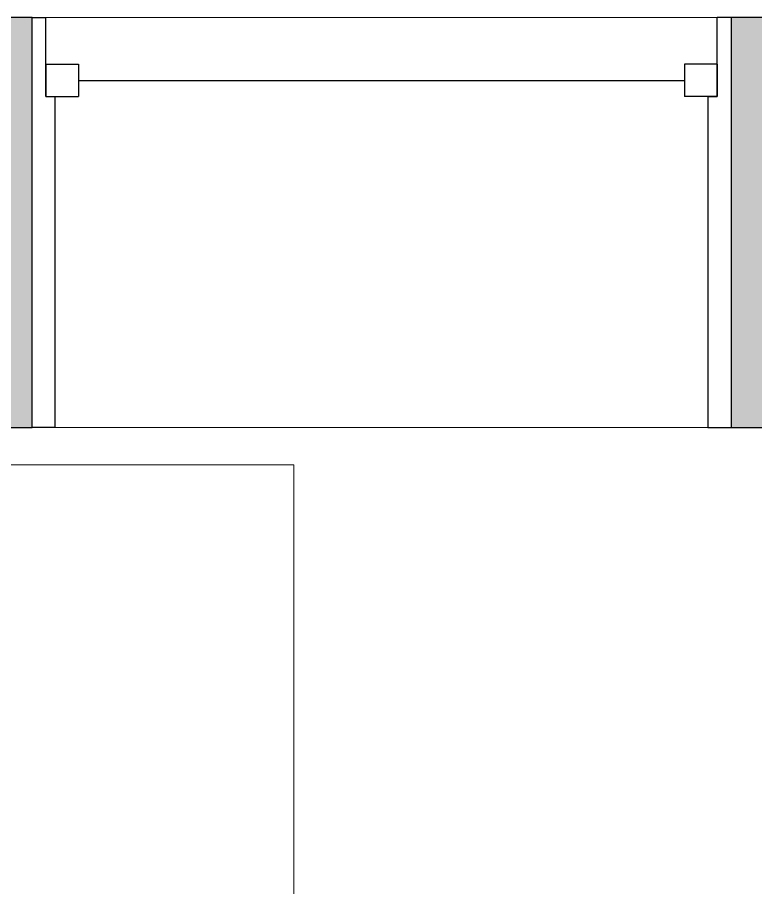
# Model space of a CAD drawing. Header units: inches. Extents: x -1176 to 1507, y -2563 to 978.
# Drawn here: x 1129.41 to 1169.01, y 542.35 to 589.01 of the extents above; entities that cross this region are included whole.
import ezdxf

# ---------------------------------------------------------------- set-up
doc = ezdxf.new("R2010")
doc.units = ezdxf.units.IN
doc.header["$MEASUREMENT"] = 0
for name, color, linetype, lineweight in [('A-GLAZ', 151, 'Continuous', 18), ('A-WALL', 113, 'Continuous', 18), ('A-WALL-PATT', 111, 'Continuous', 18), ('Q-SPCQ', 91, 'Continuous', 9)]:
    doc.layers.add(name, color=color, linetype=linetype, lineweight=lineweight)

# ---------------------------------------------------------------- blocks, each defined once
blk = doc.blocks.new('Double Hung - side window 4_ X 6_ 3_ H-6086068-2nd Floor Power _ Signal')
at = {"layer": 'A-GLAZ', "color": 8, "lineweight": 30}
for p, q in [((-18.75, 11), (-18, 11)), ((-18, 6.75), (-18, 11)), ((18, 6.75), (18, 11)), ((18.75, 11), (18, 11)), ((-18, 8.5), (-18, 6.75)), ((-18, 8.5), (-16.25, 8.5)), ((-16.25, 8.5), (-16.25, 6.75)), ((16.25, 8.5), (16.25, 6.75)), ((18, 8.5), (16.25, 8.5)), ((18, 8.5), (18, 6.75)), ((-16.25, 7.625), (16.25, 7.625)), ((-18, 6.75), (-16.25, 6.75)), ((-18, 6.75), (-17.5, 6.75)), ((-17.5, -11), (-17.5, 6.75)), ((18, 6.75), (16.25, 6.75)), ((17.5, 6.75), (18, 6.75)), ((17.5, 6.75), (17.5, -11)), ((-17.5, -11), (-18.75, -11)), ((17.5, -11), (18.75, -11))]:
    blk.add_line(p, q, dxfattribs=at)
blk = doc.blocks.new('Ice_Maker_2779 - Ice_Maker_2779-7475657-2nd Floor Power _ Signal')
at = {"layer": 'Q-SPCQ'}
for p, q in [((-15.2, 0), (-15.2, -34.2)), ((15.2, 0), (-15.2, 0)), ((15.2, -34.2), (15.2, 0)), ((-15.2, -24.5), (15.2, -24.5)), ((-8.595, -26.107), (8.592, -26.107)), ((-8.595, -26.107), (-8.595, -27.961)), ((8.592, -27.961), (8.592, -26.107)), ((8.592, -27.961), (-8.595, -27.961))]:
    blk.add_line(p, q, dxfattribs=at)
blk.add_arc((0, 129.115), 164.021, 264.68271, 275.31729, dxfattribs=at)

msp = doc.modelspace()

# ---------------------------------------------------------------- hatches: boundary and pattern name
at = {"layer": 'A-WALL-PATT', "lineweight": 9}
h = msp.add_hatch(color=7, dxfattribs=at)
h.paths.add_polyline_path([(918.399, 567.009), (940.092, 567.009), (940.092, 589.009), (874.539, 589.009), (874.539, 567.009), (912.149, 567.009)], flags=0)
h.paths.add_polyline_path([(801.399, 567.009), (837.039, 567.009), (837.039, 589.009), (783.486, 589.009), (783.486, 567.009), (800.899, 567.009)], flags=0)
h.paths.add_polyline_path([(1211.237, 567.009), (1211.237, 589.009), (1167.697, 589.009), (1167.697, 567.009), (1179.107, 567.009)], flags=0)
h.paths.add_polyline_path([(745.986, 567.009), (745.986, 589.009), (682.433, 589.009), (682.433, 567.009), (739.695, 567.009)], flags=0)
h.paths.add_polyline_path([(1130.197, 567.009), (1130.197, 589.009), (1068.645, 589.009), (1068.645, 567.009), (1121.29, 567.009)], flags=0)
h.paths.add_polyline_path([(994.091, 567.009), (1031.145, 567.009), (1031.145, 589.009), (977.592, 589.009), (977.592, 567.009)], flags=0)
h.paths.add_polyline_path([(531.553, 567.009), (539.026, 567.009), (539.026, 589.009), (480.776, 589.009), (480.776, 567.009), (485.299, 567.009)], flags=0)
h.paths.add_polyline_path([(576.526, 567.009), (644.933, 567.009), (644.933, 589.009), (576.526, 589.009)], flags=0)

# ---------------------------------------------------------------- linework, layer by layer
at = {"layer": 'A-WALL', "color": 8, "lineweight": 30}
for p, q in [((1130.197, 589.009), (1068.645, 589.009)), ((1130.197, 567.009), (1130.197, 589.009)), ((1211.237, 589.009), (1167.697, 589.009)), ((1167.697, 589.009), (1167.697, 567.009)), ((1097.899, 567.009), (1130.197, 567.009)), ((1167.697, 567.009), (1211.237, 567.009))]:
    msp.add_line(p, q, dxfattribs=at)
at = {"layer": 'A-WALL', "lineweight": 9}
for p, q in [((1130.197, 589.009), (1167.697, 589.009)), ((1167.697, 567.009), (1130.197, 567.009))]:
    msp.add_line(p, q, dxfattribs=at)

# ---------------------------------------------------------------- block references
at = {"layer": 'A-GLAZ'}
msp.add_blockref('Double Hung - side window 4_ X 6_ 3_ H-6086068-2nd Floor Power _ Signal', (1148.947, 578.009), dxfattribs=at)
at = {"layer": 'Q-SPCQ'}
msp.add_blockref('Ice_Maker_2779 - Ice_Maker_2779-7475657-2nd Floor Power _ Signal', (1129.037, 565.009), dxfattribs=at)

doc.saveas('drawing.dxf')
